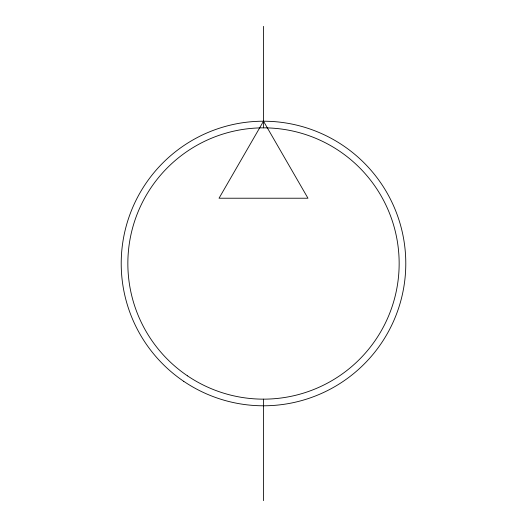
<?xml version="1.0" encoding="UTF-8"?>
<svg xmlns="http://www.w3.org/2000/svg" width="527" height="527" viewBox="0 0 527 527"><rect width="100%" height="100%" fill="white"/><g stroke="black" fill="none" stroke-linecap="round" stroke-linejoin="round"><path stroke-width="0.79" d="M263.5 26.35L263.5 127.85M263.5 399.15L263.5 500.65M263.5 121.21L219.034 198.224L307.966 198.224L263.5 121.21M183.745 381.337A142.29 142.29 0 0 0 405.428 273.651A142.29 142.29 0 0 0 201.327 135.511A142.29 142.29 0 0 0 183.745 381.337M187.467 375.837A135.65 135.65 0 0 0 398.807 273.177A135.65 135.65 0 0 0 204.226 141.486A135.65 135.65 0 0 0 187.467 375.837"/></g></svg>
